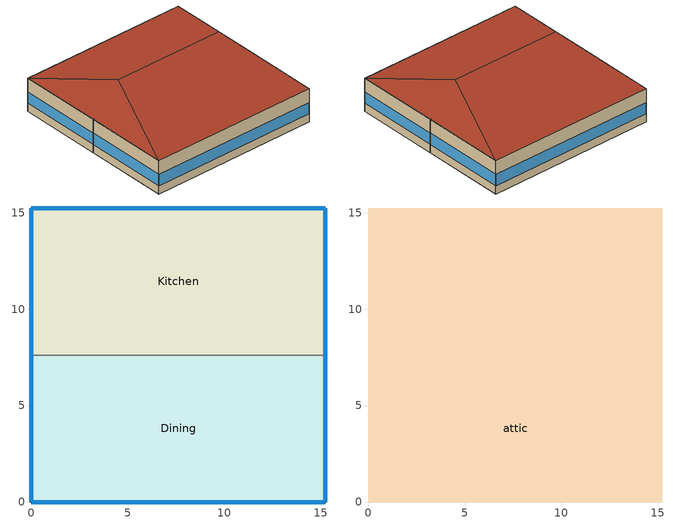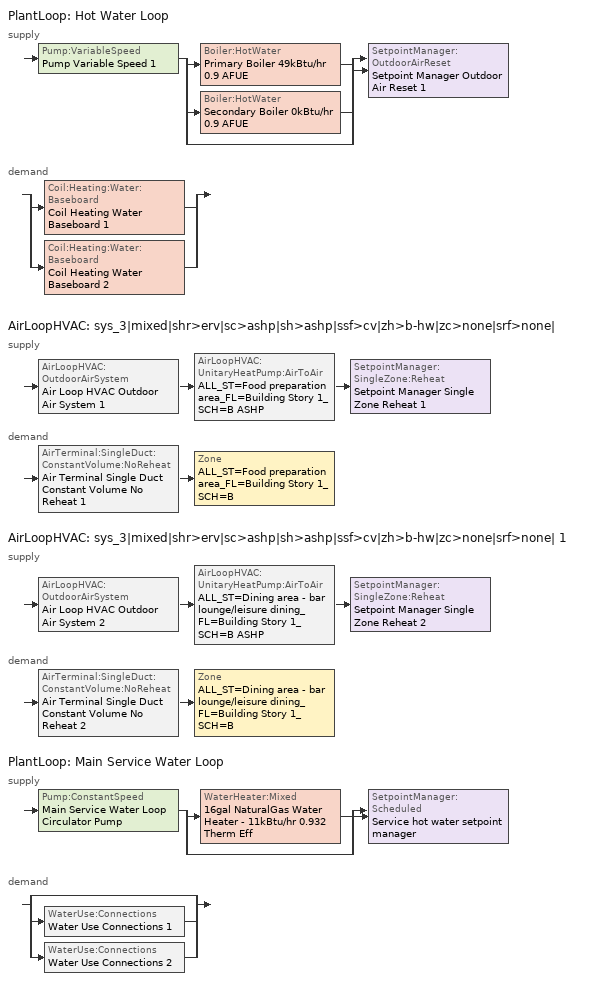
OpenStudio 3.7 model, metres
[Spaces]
Dining
 floor foundation (BTAP-Grnd-Floor-Mass:U-0.757_std): 15.24,7.62 15.24,0 0,0 0,7.62 z0
 wall outside: 0,7.62 0,0 15.24,0 15.24,7.62 z0:3.05
 wall to Kitchen: 15.24,7.62 0,7.62 z0:3.05
 window (BTAP-Ext-FixedWindow:U=0.173 SHGC=0.600): 15.24,0.03 15.24,7.6 / 0.03,0 15.22,0 / 0,7.6 0,0.03 z0.76:1.78
Kitchen
 floor foundation (BTAP-Grnd-Floor-Mass:U-0.757_std): 15.24,15.24 15.24,7.62 0,7.62 0,15.24 z0
 wall outside: 15.24,7.62 15.24,15.24 0,15.24 0,7.62 z0:3.05
 window (BTAP-Ext-FixedWindow:U=0.173 SHGC=0.600): 15.24,7.65 15.24,15.22 / 15.22,15.24 0.03,15.24 / 0,15.22 0,7.65 z0.76:1.78
attic
 floor to Dining: 15.24,7.62 15.24,0 0,0 0,7.62 z3.05
 floor to Kitchen: 15.24,15.24 15.24,7.62 0,7.62 0,15.24 z3.05
 roof outside: 12.7,7.62,5.59 15.24,15.24,3.05 0,15.24,3.05 2.54,7.62,5.59; 12.7,7.62,5.59 15.24,0,3.05 15.24,15.24,3.05; 2.54,7.62,5.59 0,15.24,3.05 0,0,3.05; 2.54,7.62,5.59 0,0,3.05 15.24,0,3.05 12.7,7.62,5.59
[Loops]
PlantLoop 'Hot Water Loop'
 supply: Pump:VariableSpeed 'Pump Variable Speed 1' > split
  | Boiler:HotWater 'Primary Boiler 49kBtu/hr 0.9 AFUE'
  | Boiler:HotWater 'Secondary Boiler 0kBtu/hr 0.9 AFUE'
  | bypass
  join > SetpointManager:OutdoorAirReset 'Setpoint Manager Outdoor Air Reset 1'
 demand: split
  | Coil:Heating:Water:Baseboard 'Coil Heating Water Baseboard 1'
  | Coil:Heating:Water:Baseboard 'Coil Heating Water Baseboard 2'
AirLoopHVAC 'sys_3|mixed|shr>erv|sc>ashp|sh>ashp|ssf>cv|zh>b-hw|zc>none|srf>none|'
 supply: AirLoopHVAC:OutdoorAirSystem 'Air Loop HVAC Outdoor Air System 1' > AirLoopHVAC:UnitaryHeatPump:AirToAir 'ALL_ST=Food preparation area_FL=Building Story 1_SCH=B ASHP' > SetpointManager:SingleZone:Reheat 'Setpoint Manager Single Zone Reheat 1'
 demand: AirTerminal:SingleDuct:ConstantVolume:NoReheat 'Air Terminal Single Duct Constant Volume No Reheat 1' > Zone 'ALL_ST=Food preparation area_FL=Building Story 1_SCH=B'
AirLoopHVAC 'sys_3|mixed|shr>erv|sc>ashp|sh>ashp|ssf>cv|zh>b-hw|zc>none|srf>none| 1'
 supply: AirLoopHVAC:OutdoorAirSystem 'Air Loop HVAC Outdoor Air System 2' > AirLoopHVAC:UnitaryHeatPump:AirToAir 'ALL_ST=Dining area - bar lounge/leisure dining_FL=Building Story 1_SCH=B ASHP' > SetpointManager:SingleZone:Reheat 'Setpoint Manager Single Zone Reheat 2'
 demand: AirTerminal:SingleDuct:ConstantVolume:NoReheat 'Air Terminal Single Duct Constant Volume No Reheat 2' > Zone 'ALL_ST=Dining area - bar lounge/leisure dining_FL=Building Story 1_SCH=B'
PlantLoop 'Main Service Water Loop'
 supply: Pump:ConstantSpeed 'Main Service Water Loop Circulator Pump' > split
  | WaterHeater:Mixed '16gal NaturalGas Water Heater - 11kBtu/hr 0.932 Therm Eff'
  | bypass
  join > SetpointManager:Scheduled 'Service hot water setpoint manager'
 demand: split
  | bypass
  | WaterUse:Connections 'Water Use Connections 1'
  | WaterUse:Connections 'Water Use Connections 2'
[Site]
Calgary Intl AP_AB_CAN: Latitude {deg}=51.11; Longitude {deg}=-114.02; Time Zone {hr}=-7; Elevation {m}=1084.1; Terrain=City
[Building]
QuickServiceRestaurant: North Axis {deg}=0; Default Construction Set=BTAP-Mass at hdd = 5000.0; Standards Number of Stories=1; Standards Number of Above Ground Stories=1; Standards Template=NECB2020; Standards Building Type=QuickServiceRestaurant
[Site:WaterMainsTemperature]
Calculation Method=Correlation; Annual Average Outdoor Air Temperature {C}=4.69167; Maximum Difference In Monthly Average Outdoor Air Temperatures {deltaC}=24.6
[Site:GroundTemperature:BuildingSurface]
19.527, 19.502, 19.536, 19.598, 20.002, 21.64, 22.225, 22.375, 21.449, 20.121, 19.802, 19.633
[SizingPeriod:DesignDay] Barometric Pressure {Pa}=88961; Rain Indicator=No; Snow Indicator=No; Day of Month=21; Daylight Saving Time Indicator=No; Humidity Condition Type=Wetbulb; Dry-Bulb Temperature Range Modifier Type=DefaultMultipliers
Name | Maximum Dry-Bulb Temperature {C} | Daily Dry-Bulb Temperature Range {deltaC} | Wind Speed {m/s} | Wind Direction {deg} | Month | Day Type | Wetbulb or DewPoint at Maximum Dry-Bulb {C} | Solar Model Indicator | ASHRAE Clear Sky Optical Depth for Beam Irradiance | ASHRAE Clear Sky Optical Depth for Diffuse Irradiance | Sky Clearness
Calgary Intl AP Ann Clg .4% Condns DB=>MWB | 28.8 | 12.3 | 4.5 | 160 | 7 | SummerDesignDay | 16 | ASHRAETau | 0.34 | 2.419
Calgary Intl AP Ann Clg .4% Condns WB=>MDB | 25.5 | 12.3 | 4.5 | 160 | 7 | SummerDesignDay | 17.8 | ASHRAETau | 0.34 | 2.419
Calgary Intl AP Ann Htg 99.6% Condns DB | -27.7 | 0 | 2.7 | 200 | 1 | WinterDesignDay | -27.7 | ASHRAEClearSky |  |  | 0
[ClimateZones]
Climate Zone Institution Name 1=ASHRAE; Climate Zone Document Name 1=ANSI/ASHRAE Standard 169; Climate Zone Document Year 1=2006; Climate Zone Value 1=7
[Site:GroundTemperature:Shallow]
-1.6, -5.4, -6.4, -5.5, -0.4, 5.3, 10.8, 14.7, 15.8, 14, 9.5, 4
[Site:GroundTemperature:Deep]
4, 1.3, -0.4, -0.9, 0.1, 2.3, 5.2, 8, 9.9, 10.3, 9.2, 7
[Site:GroundTemperature:FCfactorMethod]
January Ground Temperature {C}=5.5; February Ground Temperature {C}=-2; March Ground Temperature {C}=-7.6; April Ground Temperature {C}=-6.3; May Ground Temperature {C}=-6.6; June Ground Temperature {C}=-0.3; July Ground Temperature {C}=4.9; August Ground Temperature {C}=10.2; September Ground Temperature {C}=13.8; October Ground Temperature {C}=17; November Ground Temperature {C}=16.6; December Ground Temperature {C}=11.1
[Material:NoMass] Roughness=Smooth; Thermal Absorptance=0.9; Solar Absorptance=0.7
Name | Thermal Resistance {m2-K/W} | Visible Absorptance
Typical Carpet Pad; Typical Carpet Pad 1 | 0.21648 | 0.8
Typical Insulation 1 | 6.98591 | 0.7
Typical Insulation 2 | 4.38022 | 0.7
Typical Insulation 3 | 8.26445 | 0.7
Typical Carpet Pad 2 | 1.25503 | 0.8
Typical Carpet Pad 3; Typical Carpet Pad 4 | 3.45515 | 0.8
Typical Insulation 4 | 0.578017 | 0.7
Typical Insulation 5 | 0.578035 | 0.7
[Material]
Name | Roughness | Thickness {m} | Conductivity {W/m-K} | Density {kg/m3} | Specific Heat {J/kg-K} | Thermal Absorptance | Solar Absorptance | Visible Absorptance
G05 25mm wood | MediumSmooth | 0.0254 | 0.15 | 608 | 1630 | 0.9 | 0.5 | 0.5
100mm Normalweight concrete floor 1 | MediumSmooth | 0.1016 | 2.31 | 2322 | 832
G01 13mm gypsum board 1 | Smooth | 0.0127 | 0.16 | 800 | 1090 | 0.9 | 0.7 | 0.5
4 in. Normalweight Concrete Floor 1 | MediumRough | 0.1016 | 2.31 | 2322 | 832 | 0.9 | 0.7 | 0.7
1IN Stucco 1 | Smooth | 0.0253 | 0.6918 | 1858 | 837 | 0.9 | 0.7 | 0.92
8IN CONCRETE HW RefBldg 1 | Rough | 0.2032 | 1.311 | 2240 | 836.8 | 0.9 | 0.7 | 0.7
1/2IN Gypsum 1 | Smooth | 0.0127 | 0.16 | 784.9 | 830 | 0.9 | 0.4 | 0.4
Metal Roof Surface 1; F08 Metal surface 1 | Smooth | 0.0008 | 45.28 | 7824 | 500 | 0.9 | 0.7 | 0.7
6 in. Normalweight Concrete Floor 1; 6 in. Normalweight Concrete Floor 2; 6 in. Normalweight Concrete Floor 3 | MediumRough | 0.1524 | 2.31 | 2322 | 832 | 0.9 | 0.7 | 0.7
Expanded Polystyrene | MediumSmooth | 0.0363959 | 0.029 | 29 | 1210
[Construction]
BTAP-Int-Partition; BTAP-Int-Door: G05 25mm wood
BTAP-Int-Floor: 100mm Normalweight concrete floor 1, Typical Carpet Pad
BTAP-Int-Wall: G01 13mm gypsum board 1, G01 13mm gypsum board 1
BTAP-Int-Ceiling: Typical Carpet Pad, 100mm Normalweight concrete floor 1
BTAP-Int-Window: SimpleGlazing
BTAP-Ext-Floor-Mass:U-0.138: Typical Insulation 1, 4 in. Normalweight Concrete Floor 1, Typical Carpet Pad 1
BTAP-Ext-Wall-Mass:U-0.215: 1IN Stucco 1, 8IN CONCRETE HW RefBldg 1, Typical Insulation 2, 1/2IN Gypsum 1
BTAP-Ext-Roof-Metal:U-0.121: Metal Roof Surface 1, Typical Insulation 3
BTAP-Grnd-Floor-Mass:U-0.757: 6 in. Normalweight Concrete Floor 1, Typical Carpet Pad 2
BTAP-Grnd-Wall-Mass:U-0.284: 6 in. Normalweight Concrete Floor 2, Typical Carpet Pad 3
BTAP-Grnd-Roof-Mass:U-0.284: 6 in. Normalweight Concrete Floor 3, Typical Carpet Pad 4
BTAP-Ext-FixedWindow:U=0.173 SHGC=0.600; BTAP-Ext-GlassDoors:U=0.173 SHGC=0.600: SimpleGlazing:U=0.173 SHGC=0.600
BTAP-Ext-Door:U-1.73: F08 Metal surface 1, Typical Insulation 4
BTAP-Ext-OverHeadDoor:U-1.73: Typical Insulation 5
BTAP-Ext-Skylights:U=0.241 SHGC=0.600; BTAP-Ext-DaylightDomes:U=0.241 SHGC=0.600; BTAP-Ext-DaylightDiffuser:U=0.241 SHGC=0.600: SimpleGlazing:U=0.241 SHGC=0.600
BTAP-Grnd-Floor-Mass:U-0.757_std: 6 in. Normalweight Concrete Floor 1, Expanded Polystyrene
[DefaultConstructionSet]
BTAP-Mass at hdd = 5000.0: Default Exterior Surface Constructions=BTAP-Mass at hdd = 5000.0; Default Interior Surface Constructions=Default Surface Constructions 2; Default Ground Contact Surface Constructions=BTAP-Mass at hdd = 5000.0 1; Default Exterior SubSurface Constructions=BTAP-Mass at hdd = 5000.0; Default Interior SubSurface Constructions=Default Sub Surface Constructions 2; Interior Partition Construction=BTAP-Int-Partition
[DefaultSurfaceConstructions]
Name | Floor Construction | Wall Construction | Roof Ceiling Construction
Default Surface Constructions 2 | BTAP-Int-Floor | BTAP-Int-Wall | BTAP-Int-Ceiling
BTAP-Mass at hdd = 5000.0 | BTAP-Ext-Floor-Mass:U-0.138 | BTAP-Ext-Wall-Mass:U-0.215 | BTAP-Ext-Roof-Metal:U-0.121
BTAP-Mass at hdd = 5000.0 1 | BTAP-Grnd-Floor-Mass:U-0.757 | BTAP-Grnd-Wall-Mass:U-0.284 | BTAP-Grnd-Roof-Mass:U-0.284
[DefaultSubSurfaceConstructions]
Name | Fixed Window Construction | Operable Window Construction | Door Construction | Glass Door Construction | Overhead Door Construction | Skylight Construction | Tubular Daylight Dome Construction | Tubular Daylight Diffuser Construction
Default Sub Surface Constructions 2 | BTAP-Int-Window | BTAP-Int-Window | BTAP-Int-Door
BTAP-Mass at hdd = 5000.0 | BTAP-Ext-FixedWindow:U=0.173 SHGC=0.600 | BTAP-Ext-FixedWindow:U=0.173 SHGC=0.600 | BTAP-Ext-Door:U-1.73 | BTAP-Ext-GlassDoors:U=0.173 SHGC=0.600 | BTAP-Ext-OverHeadDoor:U-1.73 | BTAP-Ext-Skylights:U=0.241 SHGC=0.600 | BTAP-Ext-DaylightDomes:U=0.241 SHGC=0.600 | BTAP-Ext-DaylightDiffuser:U=0.241 SHGC=0.600
[WindowMaterial:SimpleGlazingSystem] Solar Heat Gain Coefficient=0.6; Visible Transmittance=0.21
Name | U-Factor {W/m2-K}
SimpleGlazing | 2.2
SimpleGlazing:U=0.173 SHGC=0.600 | 1.73
SimpleGlazing:U=0.241 SHGC=0.600 | 2.41
[Space] Volume {m3}=Autocalculate
Name | Space Type | Building Story | Thermal Zone | Part of Total Floor Area
Dining | Space Function Dining area - bar lounge/leisure dining | Building Story 1 | ALL_ST=Dining area - bar lounge/leisure dining_FL=Building Story 1_SCH=B | Yes
Kitchen | Space Function Food preparation area | Building Story 1 | ALL_ST=Food preparation area_FL=Building Story 1_SCH=B | Yes
attic | Space Function - undefined - | Building Story 2 | ALL_ST=- undefined -_FL=Building Story 2_SCH=A | No
[BuildingStory]
Name | Nominal Z Coordinate {m}
Building Story 1 | 0
Building Story 2 | 3.0488
[SpaceType] Standards Building Type=Space Function
Name | Default Schedule Set | Design Specification Outdoor Air Object | Standards Space Type
Space Function - undefined - | Space Function - undefined - Schedule Set | Space Function - undefined - Ventilation | - undefined -
Space Function Dining area - bar lounge/leisure dining | Space Function Dining area - bar lounge/leisure dining Schedule Set | Space Function Dining area - bar lounge/leisure dining Ventilation | Dining area - bar lounge/leisure dining
Space Function Food preparation area | Space Function Food preparation area Schedule Set | Space Function Food preparation area Ventilation | Food preparation area
[DesignSpecification:OutdoorAir]
Name | Outdoor Air Flow per Person {m3/s-person} | Outdoor Air Flow per Floor Area {m3/s-m2} | Outdoor Air Flow Air Changes per Hour {1/hr} | Outdoor Air Method
Space Function - undefined - Ventilation | 0 | 0 | 0
Space Function Dining area - bar lounge/leisure dining Ventilation | 0.0266603 | 0.0009144 |  | Sum
Space Function Food preparation area Ventilation | 0.0152345 | 0.0006096 |  | Sum
[DefaultScheduleSet] Infiltration Schedule=Always On
Name | Number of People Schedule | People Activity Level Schedule | Lighting Schedule | Electric Equipment Schedule
Space Function - undefined - Schedule Set
Space Function Dining area - bar lounge/leisure dining Schedule Set; Space Function Food preparation area Schedule Set | NECB-B-Occupancy | NECB-Activity | NECB-B-Occupancy-NECB-B-Lighting-0.0-0.0-0.67-Light Ruleset | NECB-B-Electric-Equipment
[ThermostatSetpoint:DualSetpoint]
Name | Heating Setpoint Temperature Schedule | Cooling Setpoint Temperature Schedule
Space Function - undefined - Thermostat 3
Space Function Food preparation area Thermostat 3; Space Function Dining area - bar lounge/leisure dining Thermostat 3 | NECB-B-Thermostat Setpoint-Heating | NECB-B-Thermostat Setpoint-Cooling
[People:Definition] Number of People Calculation Method=People/Area; Fraction Radiant=0.3
Name | People per Space Floor Area {person/m2}
Space Function Dining area - bar lounge/leisure dining People Definition | 0.100036
Space Function Food preparation area People Definition | 0.0500182
[People] Work Efficiency Schedule=Work Efficiency Schedule; Clothing Insulation Schedule=Clothing Schedule; Air Velocity Schedule=Air Velocity Schedule; Multiplier=1
Name | People Definition | Space or SpaceType
Space Function Dining area - bar lounge/leisure dining People | Space Function Dining area - bar lounge/leisure dining People Definition | Space Function Dining area - bar lounge/leisure dining
Space Function Food preparation area People | Space Function Food preparation area People Definition | Space Function Food preparation area
[Lights:Definition] Design Level Calculation Method=Watts/Area; Fraction Radiant=0.5; Fraction Visible=0.2
Name | Watts per Space Floor Area {W/m2}
Space Function Dining area - bar lounge/leisure dining Lights Definition | 9.30001
Space Function Food preparation area Lights Definition | 11.7
[Lights] Fraction Replaceable=1
Name | Lights Definition | Space or SpaceType
Space Function Dining area - bar lounge/leisure dining Lights | Space Function Dining area - bar lounge/leisure dining Lights Definition | Space Function Dining area - bar lounge/leisure dining
Space Function Food preparation area Lights | Space Function Food preparation area Lights Definition | Space Function Food preparation area
[ElectricEquipment:Definition] Design Level Calculation Method=Watts/Area; Fraction Radiant=0.5
Name | Watts per Space Floor Area {W/m2}
Space Function Dining area - bar lounge/leisure dining Elec Equip Definition | 1.00036
Space Function Food preparation area Elec Equip Definition | 10.0036
[ElectricEquipment]
Name | Electric Equipment Definition | Space or SpaceType
Space Function Dining area - bar lounge/leisure dining Elec Equip | Space Function Dining area - bar lounge/leisure dining Elec Equip Definition | Space Function Dining area - bar lounge/leisure dining
Space Function Food preparation area Elec Equip | Space Function Food preparation area Elec Equip Definition | Space Function Food preparation area
[SpaceInfiltration:DesignFlowRate] Schedule=Always On Discrete; Design Flow Rate Calculation Method=Flow/ExteriorArea; Flow per Exterior Surface Area {m3/s-m2}=0.000449749; Constant Term Coefficient=0; Temperature Term Coefficient=0; Velocity Term Coefficient=0.224; Velocity Squared Term Coefficient=0
Name | Space or SpaceType
attic Infiltration | attic
Dining Infiltration | Dining
Kitchen Infiltration | Kitchen
[ThermalZone] Use Ideal Air Loads=No
Name | Thermostat
ALL_ST=- undefined -_FL=Building Story 2_SCH=A | Space Function - undefined - Thermostat 3
ALL_ST=Food preparation area_FL=Building Story 1_SCH=B | Space Function Food preparation area Thermostat 3
ALL_ST=Dining area - bar lounge/leisure dining_FL=Building Story 1_SCH=B | Space Function Dining area - bar lounge/leisure dining Thermostat 3
[Sizing:Zone] Zone Cooling Design Supply Air Temperature {C}=14; Zone Heating Design Supply Air Temperature {C}=40; Zone Cooling Design Supply Air Humidity Ratio {kg-H2O/kg-air}=0.0085; Zone Heating Design Supply Air Humidity Ratio {kg-H2O/kg-air}=0.008; Cooling Design Air Flow Method=DesignDay; Heating Design Air Flow Method=DesignDay; Account for Dedicated Outdoor Air System=No; Dedicated Outdoor Air System Control Strategy=NeutralSupplyAir; Dedicated Outdoor Air Low Setpoint Temperature for Design {C}=autosize; Dedicated Outdoor Air High Setpoint Temperature for Design {C}=autosize; Zone Load Sizing Method=Sensible Load Only No Latent Load; Zone Latent Cooling Design Supply Air Humidity Ratio Input Method=HumidityRatioDifference; Zone Cooling Design Supply Air Humidity Ratio Difference {kgWater/kgDryAir}=0.005; Zone Latent Heating Design Supply Air Humidity Ratio Input Method=HumidityRatioDifference; Zone Humidification Design Supply Air Humidity Ratio Difference {kgWater/kgDryAir}=0.005
Name | Zone Cooling Design Supply Air Temperature Input Method | Zone Cooling Design Supply Air Temperature Difference {deltaC} | Zone Heating Design Supply Air Temperature Input Method | Zone Heating Design Supply Air Temperature Difference {deltaC} | Zone Heating Sizing Factor | Zone Cooling Sizing Factor
ALL_ST=- undefined -_FL=Building Story 2_SCH=A | SupplyAirTemperature | 11.11 | SupplyAirTemperature | 11.11
ALL_ST=Food preparation area_FL=Building Story 1_SCH=B; ALL_ST=Dining area - bar lounge/leisure dining_FL=Building Story 1_SCH=B | TemperatureDifference | 11 | TemperatureDifference | 21 | 1.3 | 1
[Zone equipment]
ALL_ST=Food preparation area_FL=Building Story 1_SCH=B: Zone HVAC Baseboard Convective Water 1, Air Terminal Single Duct Constant Volume No Reheat 1
ALL_ST=Dining area - bar lounge/leisure dining_FL=Building Story 1_SCH=B: Zone HVAC Baseboard Convective Water 2, Air Terminal Single Duct Constant Volume No Reheat 2
[Foundation:Kiva]
Bldg Kiva Foundation: Wall Height Above Grade {m}=0; Wall Depth Below Slab {m}=0
[SurfaceProperty:ExposedFoundationPerimeter] Exposed Perimeter Calculation Method=TotalExposedPerimeter; Total Exposed Perimeter {m}=30.4856
Dining_Floor; Kitchen_Floor
[Foundation:Kiva:Settings]

[PlantLoop] Glycol Concentration=0; Plant Loop Volume {m3}=Autocalculate; Load Distribution Scheme=Optimal
Name | Fluid Type | Maximum Loop Temperature {C} | Minimum Loop Temperature {C}
Hot Water Loop | Water
Main Service Water Loop |  | 60 | 10
[Sizing:Plant] Loop Type=Heating; Sizing Option=NonCoincident; Zone Timesteps in Averaging Window=1; Coincident Sizing Factor Mode=None
Name | Design Loop Exit Temperature {C} | Loop Design Temperature Difference {deltaC}
Hot Water Loop | 82 | 16
Main Service Water Loop | 60 | 5
[Pump:VariableSpeed]
Pump Variable Speed 1: Rated Pump Head {Pa}=164324; Motor Efficiency=0.7; Pump Control Type=Intermittent; Skin Loss Radiative Fraction=0.5; Design Power Sizing Method=PowerPerFlowPerPressure; Design Electric Power per Unit Flow Rate {W/(m3/s)}=348701.1; Design Shaft Power per Unit Flow Rate per Unit Head {W-s/m3-Pa}=1.28205; Design Minimum Flow Rate Fraction=0
[Boiler:HotWater] Fuel Type=NaturalGas; Nominal Thermal Efficiency=0.9; Normalized Boiler Efficiency Curve=BOILER-EFFFPLR-NECB2011; Water Outlet Upper Temperature Limit {C}=99; Boiler Flow Mode=ConstantFlow; On Cycle Parasitic Electric Load {W}=0; Off Cycle Parasitic Fuel Load {W}=0; Sizing Factor=1
Name | Nominal Capacity {W}
Primary Boiler 49kBtu/hr 0.9 AFUE | 14248.4
Secondary Boiler 0kBtu/hr 0.9 AFUE | 0.001
[SetpointManager:OutdoorAirReset]
Setpoint Manager Outdoor Air Reset 1: Control Variable=Temperature; Setpoint at Outdoor Low Temperature {C}=82; Outdoor Low Temperature {C}=-16; Setpoint at Outdoor High Temperature {C}=60; Outdoor High Temperature {C}=0; Setpoint Node or NodeList=Hot Water Loop Supply Outlet Node
[AirLoopHVAC] Design Supply Air Flow Rate {m3/s}=autosize; Design Return Air Flow Fraction of Supply Air Flow=1
Name | Availability Schedule
sys_3|mixed|shr>erv|sc>ashp|sh>ashp|ssf>cv|zh>b-hw|zc>none|srf>none| | sys_3|mixed|shr>none|sc>ashp|sh>ashp|ssf>cv|zh>b-hw|zc>none|srf>none| Occ Sch
sys_3|mixed|shr>erv|sc>ashp|sh>ashp|ssf>cv|zh>b-hw|zc>none|srf>none| 1 | sys_3|mixed|shr>none|sc>ashp|sh>ashp|ssf>cv|zh>b-hw|zc>none|srf>none| 1 Occ Sch
[Sizing:System] Type of Load to Size On=Sensible; Design Outdoor Air Flow Rate {m3/s}=Autosize; Central Heating Maximum System Air Flow Ratio=1; Preheat Design Temperature {C}=7; Preheat Design Humidity Ratio {kg-H2O/kg-Air}=0.008; Precool Design Temperature {C}=13; Precool Design Humidity Ratio {kg-H2O/kg-Air}=0.008; Central Cooling Design Supply Air Temperature {C}=13; Central Heating Design Supply Air Temperature {C}=43; Sizing Option=NonCoincident; 100% Outdoor Air in Cooling=No; 100% Outdoor Air in Heating=No; Central Cooling Design Supply Air Humidity Ratio {kg-H2O/kg-Air}=0.0085; Central Heating Design Supply Air Humidity Ratio {kg-H2O/kg-Air}=0.008; Cooling Design Air Flow Method=DesignDay; Cooling Design Air Flow Rate {m3/s}=0; Heating Design Air Flow Method=DesignDay; Heating Design Air Flow Rate {m3/s}=0; System Outdoor Air Method=ZoneSum; Zone Maximum Outdoor Air Fraction=1; Cooling Supply Air Flow Rate Per Floor Area {m3/s-m2}=0.00996765; Cooling Fraction of Autosized Cooling Supply Air Flow Rate=1; Cooling Supply Air Flow Rate Per Unit Cooling Capacity {m3/s-W}=3.94755e-05; Heating Supply Air Flow Rate Per Floor Area {m3/s-m2}=0.00996765; Heating Fraction of Autosized Heating Supply Air Flow Rate=1; Heating Fraction of Autosized Cooling Supply Air Flow Rate=1; Heating Supply Air Flow Rate Per Unit Heating Capacity {m3/s-W}=3.15882e-05; Cooling Design Capacity Method=CoolingDesignCapacity; Cooling Design Capacity {W}=autosize; Cooling Design Capacity Per Floor Area {W/m2}=234.7; Fraction of Autosized Cooling Design Capacity=1; Heating Design Capacity Method=HeatingDesignCapacity; Heating Design Capacity {W}=autosize; Heating Design Capacity Per Floor Area {W/m2}=157; Fraction of Autosized Heating Design Capacity=1; Central Cooling Capacity Control Method=OnOff; Occupant Diversity=autosize
sys_3|mixed|shr>erv|sc>ashp|sh>ashp|ssf>cv|zh>b-hw|zc>none|srf>none|; sys_3|mixed|shr>erv|sc>ashp|sh>ashp|ssf>cv|zh>b-hw|zc>none|srf>none| 1
[Fan:OnOff] Availability Schedule=Always On Discrete; Fan Total Efficiency=0.39975; Pressure Rise {Pa}=622.722; Maximum Flow Rate {m3/s}=autosize; Motor Efficiency=0.615; Motor In Airstream Fraction=1
Name | Fan Power Ratio Function of Speed Ratio Curve | Fan Efficiency Ratio Function of Speed Ratio Curve
Fan On Off 1 | Fan On Off Power Curve | Fan On Off Efficiency Curve
Fan On Off 2 | Fan On Off Power Curve 1 | Fan On Off Efficiency Curve 1
[Coil:Cooling:DX:SingleSpeed] Availability Schedule=Always On Discrete; Rated Total Cooling Capacity {W}=autosize; Rated Sensible Heat Ratio=autosize; Rated COP {W/W}=3.79975; Rated Air Flow Rate {m3/s}=autosize; Rated Evaporator Fan Power Per Volume Flow Rate 2017 {W/(m3/s)}=773.3; Rated Evaporator Fan Power Per Volume Flow Rate 2023 {W/(m3/s)}=934.4; Total Cooling Capacity Function of Temperature Curve=DXCOOL-NECB2011-REF-CAPFT; Total Cooling Capacity Function of Flow Fraction Curve=DXCOOL-NECB2011-REF-CAPFFLOW; Energy Input Ratio Function of Temperature Curve=DXCOOL-NECB2011-REF-COOLEIRFT; Energy Input Ratio Function of Flow Fraction Curve=DXCOOL-NECB2011-REF-COOLEIRFFLOW; Part Load Fraction Correlation Curve=DXCOOL-NECB2011-REF-COOLPLFFPLR; Minimum Outdoor Dry-Bulb Temperature for Compressor Operation {C}=-25; Nominal Time for Condensate Removal to Begin {s}=0; Ratio of Initial Moisture Evaporation Rate and Steady State Latent Capacity=0; Maximum Cycling Rate {cycles/hr}=0; Latent Capacity Time Constant {s}=0; Condenser Type=AirCooled; Evaporative Condenser Effectiveness=0.9; Evaporative Condenser Air Flow Rate {m3/s}=autosize; Evaporative Condenser Pump Rated Power Consumption {W}=autosize; Crankcase Heater Capacity {W}=0; Maximum Outdoor Dry-Bulb Temperature for Crankcase Heater Operation {C}=10; Basin Heater Capacity {W/K}=0; Basin Heater Setpoint Temperature {C}=2
CoilCoolingDXSingleSpeed_ashp 18kBtu/hr 11.0EER; CoilCoolingDXSingleSpeed_ashp 1 26kBtu/hr 11.0EER
[Coil:Heating:DX:SingleSpeed] Availability Schedule=Always On Discrete; Rated Air Flow Rate {m3/s}=Autosize; Rated Supply Fan Power Per Volume Flow Rate 2017 {W/(m3/s)}=773.3; Rated Supply Fan Power Per Volume Flow Rate 2023 {W/(m3/s)}=934.4; Total Heating Capacity Function of Temperature Curve=DXHEAT-NECB2011-REF-CAPFT; Total Heating Capacity Function of Flow Fraction Curve=DXHEAT-NECB2011-REF-CAPFFLOW; Energy Input Ratio Function of Temperature Curve=DXHEAT-NECB2011-REF-EIRFT; Energy Input Ratio Function of Flow Fraction Curve=DXHEAT-NECB2011-REF-EIRFFLOW; Part Load Fraction Correlation Curve=DXHEAT-NECB2011-REF-PLFFPLR; Minimum Outdoor Dry-Bulb Temperature for Compressor Operation {C}=-10; Defrost Strategy=Resistive; Defrost Control=Timed; Defrost Time Period Fraction=0.166667; Resistive Defrost Heater Capacity {W}=2000
Name | Rated Total Heating Capacity {W} | Rated COP {W/W}
CoilHeatingDXSingleSpeed_ashp 13 Clg kBtu/hr 3.3COPH | 3902.95 | 3.5111
CoilHeatingDXSingleSpeed_ashp 1 19 Clg kBtu/hr 3.3COPH | 5435.64 | 3.51366
[Controller:OutdoorAir] Minimum Outdoor Air Flow Rate {m3/s}=autosize; Maximum Outdoor Air Flow Rate {m3/s}=Autosize; Economizer Control Type=NoEconomizer; Economizer Control Action Type=ModulateFlow; Economizer Maximum Limit Dry-Bulb Temperature {C}=28; Economizer Maximum Limit Enthalpy {J/kg}=64000; Economizer Minimum Limit Dry-Bulb Temperature {C}=-100; Lockout Type=NoLockout; Minimum Limit Type=FixedMinimum; High Humidity Control=No; Heat Recovery Bypass Control Type=BypassWhenOAFlowGreaterThanMinimum; Economizer Operation Staging=InterlockedWithMechanicalCooling
Name | Minimum Outdoor Air Schedule | Controller Mechanical Ventilation
Controller Outdoor Air 1 | sys_3|mixed|shr>none|sc>ashp|sh>ashp|ssf>cv|zh>b-hw|zc>none|srf>none| Occ Sch | Controller Mechanical Ventilation 1
Controller Outdoor Air 2 | sys_3|mixed|shr>none|sc>ashp|sh>ashp|ssf>cv|zh>b-hw|zc>none|srf>none| 1 Occ Sch | Controller Mechanical Ventilation 2
[Controller:MechanicalVentilation] Availability Schedule=Always On Discrete; System Outdoor Air Method=ZoneSum
Controller Mechanical Ventilation 1; Controller Mechanical Ventilation 2
[AirLoopHVAC:OutdoorAirSystem]
Name | Controller
Air Loop HVAC Outdoor Air System 1 | Controller Outdoor Air 1
Air Loop HVAC Outdoor Air System 2 | Controller Outdoor Air 2
[Coil:Heating:Gas] Availability Schedule=Always On Discrete; Gas Burner Efficiency=0.95; Nominal Capacity {W}=AutoSize; On Cycle Parasitic Electric Load {W}=0; Part Load Fraction Correlation Curve=FURNACE-EFFPLR-NECB2011; Off Cycle Parasitic Gas Load {W}=0
Coil Heating Gas 1; Coil Heating Gas 2
[AirLoopHVAC:UnitaryHeatPump:AirToAir] Availability Schedule=Always On Discrete; Supply Air Flow Rate During Cooling Operation {m3/s}=Autosize; Supply Air Flow Rate During Heating Operation {m3/s}=Autosize; Maximum Supply Air Temperature from Supplemental Heater {C}=Autosize
Name | Controlling Zone or Thermostat Location | Supply Air Fan | Heating Coil | Cooling Coil | Supplemental Heating Coil | Supply Air Fan Operating Mode Schedule
ALL_ST=Food preparation area_FL=Building Story 1_SCH=B ASHP | ALL_ST=Food preparation area_FL=Building Story 1_SCH=B | Fan On Off 1 | CoilHeatingDXSingleSpeed_ashp 13 Clg kBtu/hr 3.3COPH | CoilCoolingDXSingleSpeed_ashp 18kBtu/hr 11.0EER | Coil Heating Gas 1 | sys_3|mixed|shr>none|sc>ashp|sh>ashp|ssf>cv|zh>b-hw|zc>none|srf>none| Occ Sch
ALL_ST=Dining area - bar lounge/leisure dining_FL=Building Story 1_SCH=B ASHP | ALL_ST=Dining area - bar lounge/leisure dining_FL=Building Story 1_SCH=B | Fan On Off 2 | CoilHeatingDXSingleSpeed_ashp 1 19 Clg kBtu/hr 3.3COPH | CoilCoolingDXSingleSpeed_ashp 1 26kBtu/hr 11.0EER | Coil Heating Gas 2 | sys_3|mixed|shr>none|sc>ashp|sh>ashp|ssf>cv|zh>b-hw|zc>none|srf>none| 1 Occ Sch
[SetpointManager:SingleZone:Reheat] Minimum Supply Air Temperature {C}=13; Maximum Supply Air Temperature {C}=43
Name | Control Zone | Setpoint Node or NodeList
Setpoint Manager Single Zone Reheat 1 | ALL_ST=Food preparation area_FL=Building Story 1_SCH=B | sys_3|mixed|shr>erv|sc>ashp|sh>ashp|ssf>cv|zh>b-hw|zc>none|srf>none| Supply Outlet Node
Setpoint Manager Single Zone Reheat 2 | ALL_ST=Dining area - bar lounge/leisure dining_FL=Building Story 1_SCH=B | sys_3|mixed|shr>erv|sc>ashp|sh>ashp|ssf>cv|zh>b-hw|zc>none|srf>none| 1 Supply Outlet Node
[Coil:Heating:Water:Baseboard] Heating Design Capacity Method=HeatingDesignCapacity; Heating Design Capacity {W}=autosize; Heating Design Capacity Per Floor Area {W/m2}=0; Fraction of Autosized Heating Design Capacity=0.8
Coil Heating Water Baseboard 1; Coil Heating Water Baseboard 2
[ZoneHVAC:Baseboard:Convective:Water] Availability Schedule=Always On Discrete
Name | Heating Coil
Zone HVAC Baseboard Convective Water 1 | Coil Heating Water Baseboard 1
Zone HVAC Baseboard Convective Water 2 | Coil Heating Water Baseboard 2
[AirTerminal:SingleDuct:ConstantVolume:NoReheat] Availability Schedule=Always On Discrete; Maximum Air Flow Rate {m3/s}=AutoSize
Air Terminal Single Duct Constant Volume No Reheat 1; Air Terminal Single Duct Constant Volume No Reheat 2
[SetpointManager:Scheduled]
Service hot water setpoint manager: Control Variable=Temperature; Schedule=Service Water Loop Temp - 140F; Setpoint Node or NodeList=Main Service Water Loop Supply Outlet Node
[Pump:ConstantSpeed]
Main Service Water Loop Circulator Pump: Rated Flow Rate {m3/s}=autosize; Rated Pump Head {Pa}=590146; Rated Power Consumption {W}=autosize; Motor Efficiency=0.7; Fraction of Motor Inefficiencies to Fluid Stream=0; Pump Control Type=Intermittent; Design Power Sizing Method=PowerPerFlowPerPressure; Design Electric Power per Unit Flow Rate {W/(m3/s)}=348701.1; Design Shaft Power per Unit Flow Rate per Unit Head {W-s/m3-Pa}=1.28205
[WaterHeater:Mixed]
16gal NaturalGas Water Heater - 11kBtu/hr 0.932 Therm Eff: Tank Volume {m3}=0.0599737; Setpoint Temperature Schedule=Service Water Loop Temp - 140F; Deadband Temperature Difference {deltaC}=2; Maximum Temperature Limit {C}=60; Heater Control Type=Cycle; Heater Maximum Capacity {W}=3133.63; Heater Fuel Type=NaturalGas; Heater Thermal Efficiency=0.931903; Part Load Factor Curve=SWH-EFFFPLR-NECB2011; Off Cycle Parasitic Fuel Consumption Rate {W}=14.8432; Off Cycle Parasitic Fuel Type=NaturalGas; Off Cycle Parasitic Heat Fraction to Tank=0.8; On Cycle Parasitic Fuel Consumption Rate {W}=14.8432; On Cycle Parasitic Fuel Type=NaturalGas; On Cycle Parasitic Heat Fraction to Tank=0; Ambient Temperature Indicator=Schedule; Ambient Temperature Schedule=Water Heater Ambient Temp Schedule 70.0F; Off Cycle Loss Coefficient to Ambient Temperature {W/K}=2.57074; On Cycle Loss Coefficient to Ambient Temperature {W/K}=2.57074; Use Side Effectiveness=1; Source Side Effectiveness=1; Use Side Design Flow Rate {m3/s}=autosize; Source Side Design Flow Rate {m3/s}=autosize; Indirect Water Heating Recovery Time {hr}=1.5; Source Side Flow Control Mode=IndirectHeatPrimarySetpoint
[WaterHeater:Sizing]
16gal NaturalGas Water Heater - 11kBtu/hr 0.932 Therm Eff: Design Mode=PeakDraw; Time Storage Can Meet Peak Draw {hr}=0.538503; Time for Tank Recovery {hr}=0; Nominal Tank Volume for Autosizing Plant Connections {m3}=1
[WaterUse:Connections] Drain Water Heat Exchanger Type=None; Drain Water Heat Exchanger Destination=Plant
Name | Water Use Equipment Name 1
Water Use Connections 1 | Dining Service Water Use 0.09gal/min
Water Use Connections 2 | Kitchen Service Water Use 0.06gal/min
[WaterUse:Equipment:Definition]
Name | Peak Flow Rate {m3/s} | Target Temperature Schedule | Sensible Fraction Schedule | Latent Fraction Schedule
Dining Service Water Use Def 0.09gal/min | 5.55312e-06 | Schedule Ruleset 5 | Schedule Ruleset 3 | Schedule Ruleset 4
Kitchen Service Water Use Def 0.06gal/min | 3.70208e-06 | Schedule Ruleset 8 | Schedule Ruleset 6 | Schedule Ruleset 7
[WaterUse:Equipment] Flow Rate Fraction Schedule=NECB-B-Service Water Heating
Name | Water Use Equipment Definition | Space
Dining Service Water Use 0.09gal/min | Dining Service Water Use Def 0.09gal/min | Dining
Kitchen Service Water Use 0.06gal/min | Kitchen Service Water Use Def 0.06gal/min | Kitchen
[AvailabilityManager:NightCycle] Applicability Schedule=Always On Discrete; Control Type=CycleOnAny; Thermostat Tolerance {deltaC}=1; Cycling Run Time {s}=3600
Availability Manager Night Cycle 1; Availability Manager Night Cycle 2
[HeatExchanger:AirToAir:SensibleAndLatent] Availability Schedule=Always On Discrete; Nominal Supply Air Flow Rate {m3/s}=autosize; Sensible Effectiveness at 100% Heating Air Flow=0.5; Latent Effectiveness at 100% Heating Air Flow=0.5; Sensible Effectiveness at 75% Heating Air Flow=0.5; Latent Effectiveness at 75% Heating Air Flow=0.5; Sensible Effectiveness at 100% Cooling Air Flow=0.5; Latent Effectiveness at 100% Cooling Air Flow=0.5; Sensible Effectiveness at 75% Cooling Air Flow=0.5; Latent Effectiveness at 75% Cooling Air Flow=0.5; Supply Air Outlet Temperature Control=Yes; Heat Exchanger Type=Rotary; Frost Control Type=ExhaustOnly; Threshold Temperature {C}=-23.3; Initial Defrost Time Fraction=0.167; Rate of Defrost Time Fraction Increase {1/K}=1.44; Economizer Lockout=Yes
Name | Nominal Electric Power {W}
sys_3|mixed|shr>none|sc>ashp|sh>ashp|ssf>cv|zh>b-hw|zc>none|srf>none| ERV | 164.327
sys_3|mixed|shr>none|sc>ashp|sh>ashp|ssf>cv|zh>b-hw|zc>none|srf>none| 1 ERV | 348.521
[SetpointManager:OutdoorAirPretreat] Minimum Setpoint Temperature {C}=-99; Maximum Setpoint Temperature {C}=99; Minimum Setpoint Humidity Ratio {kgWater/kgDryAir}=1e-05; Maximum Setpoint Humidity Ratio {kgWater/kgDryAir}=1
Name | Setpoint Node or NodeList
Setpoint Manager Outdoor Air Pretreat 1 | sys_3|mixed|shr>none|sc>ashp|sh>ashp|ssf>cv|zh>b-hw|zc>none|srf>none| ERV Primary Outlet Air Node
Setpoint Manager Outdoor Air Pretreat 2 | sys_3|mixed|shr>none|sc>ashp|sh>ashp|ssf>cv|zh>b-hw|zc>none|srf>none| 1 ERV Primary Outlet Air Node
[Schedule:Ruleset]
Always On: Default Day Schedule=Always On Default
Clothing Schedule: Default Day Schedule=Clothing Schedule Default Winter Clothes
Air Velocity Schedule: Default Day Schedule=Air Velocity Schedule Default
Work Efficiency Schedule: Default Day Schedule=Work Efficiency Schedule Default
NECB-B-Occupancy: Default Day Schedule=NECB-B-Occupancy Default
NECB-Activity: Default Day Schedule=NECB-Activity Default; Summer Design Day Schedule=NECB-Activity Summer Design Day; Winter Design Day Schedule=NECB-Activity Winter Design Day
NECB-B-Occupancy-NECB-B-Lighting-0.0-0.0-0.67-Light Ruleset: Default Day Schedule=NECB-B-Occupancy-NECB-B-Lighting-0.0-0.0-0.67-Light Default
NECB-B-Electric-Equipment: Default Day Schedule=NECB-B-Electric-Equipment Default
NECB-B-Thermostat Setpoint-Heating: Default Day Schedule=NECB-B-Thermostat Setpoint-Heating Default
NECB-B-Thermostat Setpoint-Cooling: Default Day Schedule=NECB-B-Thermostat Setpoint-Cooling Default
Service Water Loop Temp - 140F: Default Day Schedule=Service Water Loop Temp - 140F Default
Water Heater Ambient Temp Schedule 70.0F: Default Day Schedule=Water Heater Ambient Temp Schedule 70.0F Default
Schedule Ruleset 3: Default Day Schedule=Schedule Day 5
Schedule Ruleset 4: Default Day Schedule=Schedule Day 6
Schedule Ruleset 5: Default Day Schedule=Schedule Day 7
NECB-B-Service Water Heating: Default Day Schedule=NECB-B-Service Water Heating Default
Schedule Ruleset 6: Default Day Schedule=Schedule Day 8
Schedule Ruleset 7: Default Day Schedule=Schedule Day 9
Schedule Ruleset 8: Default Day Schedule=Schedule Day 10
sys_3|mixed|shr>none|sc>ashp|sh>ashp|ssf>cv|zh>b-hw|zc>none|srf>none| Occ Sch: Default Day Schedule=sys_3|mixed|shr>none|sc>ashp|sh>ashp|ssf>cv|zh>b-hw|zc>none|srf>none| Occ Sch Default; Summer Design Day Schedule=sys_3|mixed|shr>none|sc>ashp|sh>ashp|ssf>cv|zh>b-hw|zc>none|srf>none| Occ Sch Summer Design Day; Winter Design Day Schedule=sys_3|mixed|shr>none|sc>ashp|sh>ashp|ssf>cv|zh>b-hw|zc>none|srf>none| Occ Sch Winter Design Day
sys_3|mixed|shr>none|sc>ashp|sh>ashp|ssf>cv|zh>b-hw|zc>none|srf>none| 1 Occ Sch: Default Day Schedule=sys_3|mixed|shr>none|sc>ashp|sh>ashp|ssf>cv|zh>b-hw|zc>none|srf>none| 1 Occ Sch Default; Summer Design Day Schedule=sys_3|mixed|shr>none|sc>ashp|sh>ashp|ssf>cv|zh>b-hw|zc>none|srf>none| 1 Occ Sch Summer Design Day; Winter Design Day Schedule=sys_3|mixed|shr>none|sc>ashp|sh>ashp|ssf>cv|zh>b-hw|zc>none|srf>none| 1 Occ Sch Winter Design Day
[Schedule:Day]
Always On Default; Clothing Schedule Default Winter Clothes; sys_3|mixed|shr>none|sc>ashp|sh>ashp|ssf>cv|zh>b-hw|zc>none|srf>none| Occ Sch Winter Design Day; sys_3|mixed|shr>none|sc>ashp|sh>ashp|ssf>cv|zh>b-hw|zc>none|srf>none| Occ Sch Summer Design Day; sys_3|mixed|shr>none|sc>ashp|sh>ashp|ssf>cv|zh>b-hw|zc>none|srf>none| 1 Occ Sch Winter Design Day; sys_3|mixed|shr>none|sc>ashp|sh>ashp|ssf>cv|zh>b-hw|zc>none|srf>none| 1 Occ Sch Summer Design Day: 24, 0, 1
Clothing Schedule Summer Clothes: 24, 0, 0.5
Air Velocity Schedule Default; Schedule Day 5; Schedule Day 8: 24, 0, 0.2
Work Efficiency Schedule Default: 24, 0, 0
NECB-B-Occupancy Default; NECB-B-Occupancy Default|Wkdy Day: 1, 0, 0.3, 2, 0, 0.1, 9, 0, 0, 10, 0, 0.1, 11, 0, 0.2, 12, 0, 0.5, 13, 0, 0.9, 14, 0, 0.8, 15, 0, 0.5, 17, 0, 0.2, 18, 0, 0.3, 19, 0, 0.6, 22, 0, 0.9, 23, 0, 0.6, 24, 0, 0.4
NECB-B-Occupancy Sat Day: 1, 0, 0.5, 2, 0, 0.3, 9, 0, 0, 10, 0, 0.1, 11, 0, 0.2, 12, 0, 0.5, 13, 0, 0.9, 14, 0, 0.8, 15, 0, 0.5, 17, 0, 0.2, 18, 0, 0.3, 19, 0, 0.6, 22, 0, 0.9, 24, 0, 0.6
NECB-B-Occupancy Sun|Hol Day: 1, 0, 0.1, 2, 0, 0.3, 10, 0, 0, 11, 0, 0.1, 12, 0, 0.4, 14, 0, 0.5, 15, 0, 0.4, 18, 0, 0.2, 19, 0, 0.5, 21, 0, 0.7, 22, 0, 0.5, 23, 0, 0.3, 24, 0, 0.1
NECB-Activity Default; NECB-Activity Winter Design Day; NECB-Activity Summer Design Day: 24, 0, 130
NECB-B-Occupancy-NECB-B-Lighting-0.0-0.0-0.67-Light Default; NECB-B-Occupancy-NECB-B-Lighting-0.0-0.0-0.67-Default|Wkdy-Light Day; NECB-B-Occupancy-NECB-B-Lighting-0.0-0.0-0.67-Sat-Light Day; NECB-B-Electric-Equipment Default; NECB-B-Electric-Equipment Default|Wkdy Day; NECB-B-Electric-Equipment Sat Day: 1, 0, 0.9, 2, 0, 0.5, 9, 0, 0.1, 10, 0, 0.5, 11, 0, 0.7, 24, 0, 0.9
NECB-B-Occupancy-NECB-B-Lighting-0.0-0.0-0.67-Sun|Hol-Light Day; NECB-B-Electric-Equipment Sun|Hol Day: 2, 0, 0.5, 10, 0, 0.1, 11, 0, 0.5, 23, 0, 0.9, 24, 0, 0.5
NECB-B-Thermostat Setpoint-Heating Default; NECB-B-Thermostat Setpoint-Heating Default|Wkdy Day; NECB-B-Thermostat Setpoint-Heating Sat Day: 2, 0, 22, 8, 0, 18, 9, 0, 20, 24, 0, 22
NECB-B-Thermostat Setpoint-Heating Sun|Hol Day: 1, 0, 18, 2, 0, 22, 9, 0, 18, 10, 0, 20, 23, 0, 22, 24, 0, 18
NECB-B-Thermostat Setpoint-Cooling Default; NECB-B-Thermostat Setpoint-Cooling Default|Wkdy Day; NECB-B-Thermostat Setpoint-Cooling Sat Day: 1, 0, 24, 8, 0, 35, 24, 0, 24
NECB-B-Thermostat Setpoint-Cooling Sun|Hol Day: 9, 0, 35, 23, 0, 24, 24, 0, 35
Service Water Loop Temp - 140F Default; Schedule Day 7; Schedule Day 10: 24, 0, 60
Water Heater Ambient Temp Schedule 70.0F Default: 24, 0, 21.1111
Schedule Day 6; Schedule Day 9: 24, 0, 0.05
NECB-B-Service Water Heating Default; NECB-B-Service Water Heating Default|Wkdy Day: 1, 0, 0.6, 2, 0, 0.5, 9, 0, 0.05, 11, 0, 0.7, 12, 0, 0.4, 13, 0, 0.5, 15, 0, 0.6, 16, 0, 0.4, 18, 0, 0.3, 19, 0, 0.4, 20, 0, 0.5, 22, 0, 0.8, 24, 0, 0.9
NECB-B-Service Water Heating Sat Day: 1, 0, 0.7, 2, 0, 0.6, 9, 0, 0.05, 11, 0, 0.7, 12, 0, 0.4, 13, 0, 0.5, 15, 0, 0.6, 16, 0, 0.4, 18, 0, 0.3, 19, 0, 0.4, 20, 0, 0.5, 22, 0, 0.8, 24, 0, 0.9
NECB-B-Service Water Heating Sun|Hol Day: 1, 0, 0.5, 2, 0, 0.6, 9, 0, 0.05, 11, 0, 0.7, 12, 0, 0.4, 13, 0, 0.5, 15, 0, 0.6, 16, 0, 0.4, 18, 0, 0.3, 19, 0, 0.4, 20, 0, 0.5, 22, 0, 0.8, 24, 0, 0.5
sys_3|mixed|shr>none|sc>ashp|sh>ashp|ssf>cv|zh>b-hw|zc>none|srf>none| Occ Sch Default; sys_3|mixed|shr>none|sc>ashp|sh>ashp|ssf>cv|zh>b-hw|zc>none|srf>none| 1 Occ Sch Default: 1, 0, 1, 10, 0, 0, 24, 0, 1
Schedule Day 11; Schedule Day 13: 1, 0, 0, 2, 0, 1, 11, 0, 0, 23, 0, 1, 24, 0, 0
Schedule Day 12; Schedule Day 14: 2, 0, 1, 10, 0, 0, 24, 0, 1
[Schedule:Rule] Date Specification Type=DateRange
Name | Schedule Ruleset | Rule Order | Day Schedule | Start Month | Start Day | End Month | End Day | Apply Monday | Apply Tuesday | Apply Wednesday | Apply Thursday | Apply Friday | Apply Saturday | Apply Sunday
Schedule Rule 1 | Clothing Schedule | 0 | Clothing Schedule Summer Clothes | 5 | 1 | 9 | 30
Schedule Rule 2 | NECB-B-Occupancy | 2 | NECB-B-Occupancy Default|Wkdy Day | 1 | 1 | 12 | 31 | Yes | Yes | Yes | Yes | Yes
Schedule Rule 3 | NECB-B-Occupancy | 1 | NECB-B-Occupancy Sat Day | 1 | 1 | 12 | 31 |  |  |  |  |  | Yes
Schedule Rule 4 | NECB-B-Occupancy | 0 | NECB-B-Occupancy Sun|Hol Day | 1 | 1 | 12 | 31 |  |  |  |  |  |  | Yes
Schedule Rule 5 | NECB-B-Occupancy-NECB-B-Lighting-0.0-0.0-0.67-Light Ruleset | 2 | NECB-B-Occupancy-NECB-B-Lighting-0.0-0.0-0.67-Default|Wkdy-Light Day | 1 | 1 | 12 | 31 | Yes | Yes | Yes | Yes | Yes
Schedule Rule 6 | NECB-B-Occupancy-NECB-B-Lighting-0.0-0.0-0.67-Light Ruleset | 1 | NECB-B-Occupancy-NECB-B-Lighting-0.0-0.0-0.67-Sat-Light Day | 1 | 1 | 12 | 31 |  |  |  |  |  | Yes
Schedule Rule 7 | NECB-B-Occupancy-NECB-B-Lighting-0.0-0.0-0.67-Light Ruleset | 0 | NECB-B-Occupancy-NECB-B-Lighting-0.0-0.0-0.67-Sun|Hol-Light Day | 1 | 1 | 12 | 31 |  |  |  |  |  |  | Yes
Schedule Rule 8 | NECB-B-Electric-Equipment | 2 | NECB-B-Electric-Equipment Default|Wkdy Day | 1 | 1 | 12 | 31 | Yes | Yes | Yes | Yes | Yes
Schedule Rule 9 | NECB-B-Electric-Equipment | 1 | NECB-B-Electric-Equipment Sat Day | 1 | 1 | 12 | 31 |  |  |  |  |  | Yes
Schedule Rule 10 | NECB-B-Electric-Equipment | 0 | NECB-B-Electric-Equipment Sun|Hol Day | 1 | 1 | 12 | 31 |  |  |  |  |  |  | Yes
Schedule Rule 11 | NECB-B-Thermostat Setpoint-Heating | 2 | NECB-B-Thermostat Setpoint-Heating Default|Wkdy Day | 1 | 1 | 12 | 31 | Yes | Yes | Yes | Yes | Yes
Schedule Rule 12 | NECB-B-Thermostat Setpoint-Heating | 1 | NECB-B-Thermostat Setpoint-Heating Sat Day | 1 | 1 | 12 | 31 |  |  |  |  |  | Yes
Schedule Rule 13 | NECB-B-Thermostat Setpoint-Heating | 0 | NECB-B-Thermostat Setpoint-Heating Sun|Hol Day | 1 | 1 | 12 | 31 |  |  |  |  |  |  | Yes
Schedule Rule 14 | NECB-B-Thermostat Setpoint-Cooling | 2 | NECB-B-Thermostat Setpoint-Cooling Default|Wkdy Day | 1 | 1 | 12 | 31 | Yes | Yes | Yes | Yes | Yes
Schedule Rule 15 | NECB-B-Thermostat Setpoint-Cooling | 1 | NECB-B-Thermostat Setpoint-Cooling Sat Day | 1 | 1 | 12 | 31 |  |  |  |  |  | Yes
Schedule Rule 16 | NECB-B-Thermostat Setpoint-Cooling | 0 | NECB-B-Thermostat Setpoint-Cooling Sun|Hol Day | 1 | 1 | 12 | 31 |  |  |  |  |  |  | Yes
Schedule Rule 17 | NECB-B-Service Water Heating | 2 | NECB-B-Service Water Heating Default|Wkdy Day | 1 | 1 | 12 | 31 | Yes | Yes | Yes | Yes | Yes
Schedule Rule 18 | NECB-B-Service Water Heating | 1 | NECB-B-Service Water Heating Sat Day | 1 | 1 | 12 | 31 |  |  |  |  |  | Yes
Schedule Rule 19 | NECB-B-Service Water Heating | 0 | NECB-B-Service Water Heating Sun|Hol Day | 1 | 1 | 12 | 31 |  |  |  |  |  |  | Yes
Schedule Rule 20 | sys_3|mixed|shr>none|sc>ashp|sh>ashp|ssf>cv|zh>b-hw|zc>none|srf>none| Occ Sch | 1 | Schedule Day 11 | 1 | 1 | 12 | 31 |  |  |  |  |  |  | Yes
Schedule Rule 21 | sys_3|mixed|shr>none|sc>ashp|sh>ashp|ssf>cv|zh>b-hw|zc>none|srf>none| Occ Sch | 0 | Schedule Day 12 | 1 | 7 | 12 | 30 |  |  |  |  |  | Yes
Schedule Rule 22 | sys_3|mixed|shr>none|sc>ashp|sh>ashp|ssf>cv|zh>b-hw|zc>none|srf>none| 1 Occ Sch | 1 | Schedule Day 13 | 1 | 1 | 12 | 31 |  |  |  |  |  |  | Yes
Schedule Rule 23 | sys_3|mixed|shr>none|sc>ashp|sh>ashp|ssf>cv|zh>b-hw|zc>none|srf>none| 1 Occ Sch | 0 | Schedule Day 14 | 1 | 7 | 12 | 30 |  |  |  |  |  | Yes
[Schedule:Constant]
Always On Discrete: Value=1
[Curve:Exponent] Coefficient1 Constant=1; Coefficient2 Constant=0; Coefficient3 Constant=0; Minimum Value of x=0; Maximum Value of x=1
Fan On Off Power Curve; Fan On Off Power Curve 1
[Curve:Cubic]
Name | Coefficient1 Constant | Coefficient2 x | Coefficient3 x**2 | Coefficient4 x**3 | Minimum Value of x | Maximum Value of x
Fan On Off Efficiency Curve; Fan On Off Efficiency Curve 1 | 1 | 0 | 0 | 0 | 0 | 1
DXHEAT-NECB2011-REF-CAPFT | 0.729009 | 0.0319275 | 0.000136404 | -8.748e-06 | -20 | 20
DXHEAT-NECB2011-REF-CAPFFLOW | 0.84 | 0.16 | 0 | 0 | 0.5 | 1.5
DXHEAT-NECB2011-REF-EIRFT | 1.2183 | -0.03612 | 0.00142 | -2.68e-05 | -20 | 20
DXHEAT-NECB2011-REF-PLFFPLR | 0.3696 | 2.3362 | -2.9577 | 1.2596 | 0.7 | 1
DXCOOL-NECB2011-REF-COOLPLFFPLR | 0.0277 | 4.9151 | -8.184 | 4.2702 | 0.7 | 1
BOILER-EFFFPLR-NECB2011 | 0.3831 | 2.0567 | -2.6469 | 1.2148 | 0 | 1
SWH-EFFFPLR-NECB2011 | 0.7576 | 1.0071 | -1.4443 | 0.6844 | 0 | 1
FURNACE-EFFPLR-NECB2011 | 0.722 | 0.8211 | -1.0396 | 0.5 | 0 | 1
[Curve:Biquadratic] Minimum Value of x=13; Maximum Value of x=24; Minimum Value of y=24; Maximum Value of y=46
Name | Coefficient1 Constant | Coefficient2 x | Coefficient3 x**2 | Coefficient4 y | Coefficient5 y**2 | Coefficient6 x*y
DXCOOL-NECB2011-REF-CAPFT | 0.867905 | 0.0142459 | 0.00055436 | -0.0075575 | 3.3e-05 | -0.0001918
DXCOOL-NECB2011-REF-COOLEIRFT | 0.114171 | 0.0281822 | -0.0004199 | 0.0214108 | 0.000161028 | -0.000679104
[Curve:Quadratic]
Name | Coefficient1 Constant | Coefficient2 x | Coefficient3 x**2 | Minimum Value of x | Maximum Value of x
DXHEAT-NECB2011-REF-EIRFFLOW | 1.3824 | -0.4336 | 0.0512 | 0 | 1
DXCOOL-NECB2011-REF-CAPFFLOW | 0.8 | 0.2 | 0 | 0.5 | 1.5
DXCOOL-NECB2011-REF-COOLEIRFFLOW | 1.1552 | -0.1808 | 0.0256 | 0.5 | 1.5
